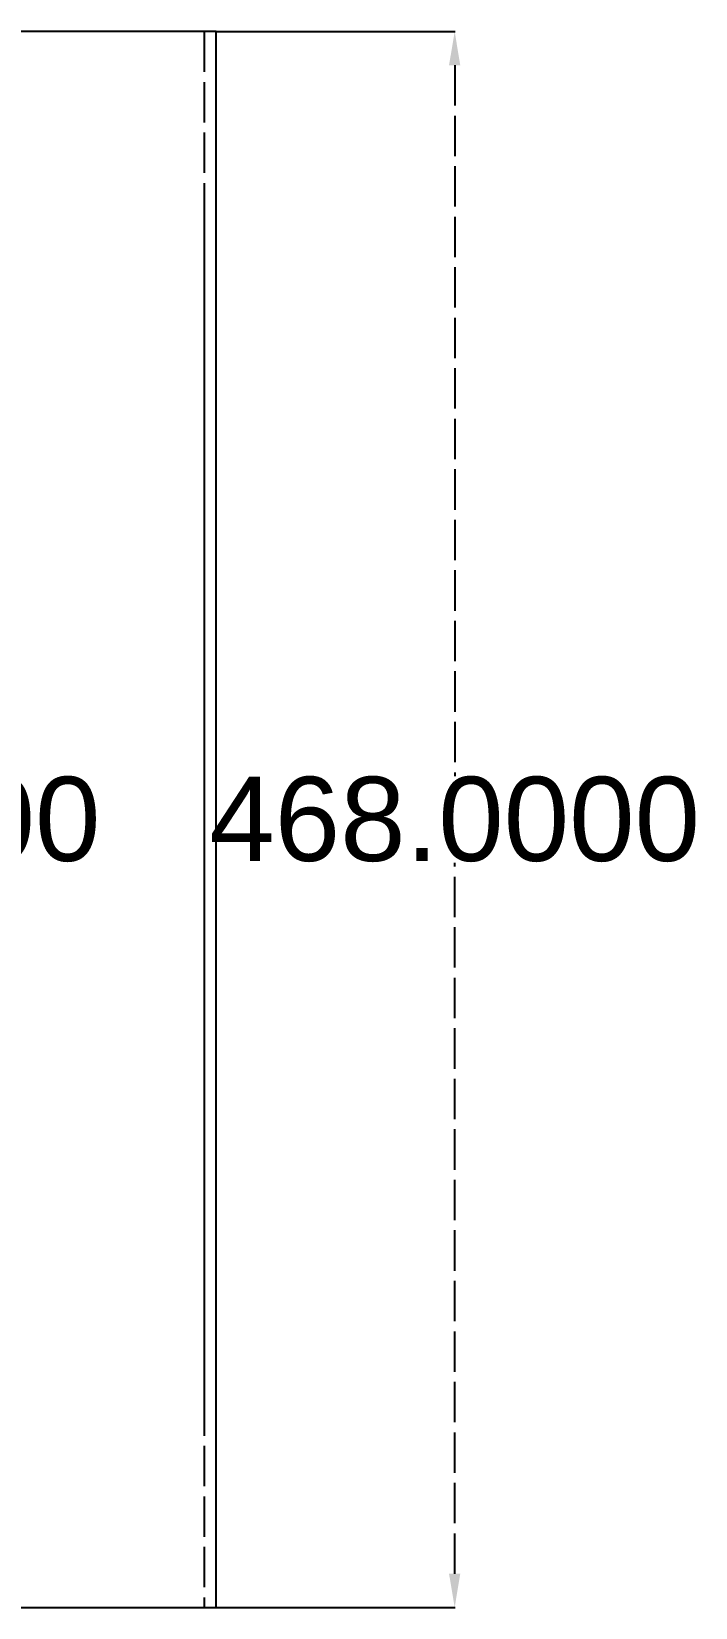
# Model space of a CAD drawing. Header units: inches. Extents: x 260 to 836, y 126 to 688.
# Drawn here: x 638.9 to 836, y 184.5 to 652.5 of the extents above; entities that cross this region are included whole.
import ezdxf

# ---------------------------------------------------------------- set-up
doc = ezdxf.new("R2010")
doc.units = ezdxf.units.IN
doc.header["$MEASUREMENT"] = 0
doc.linetypes.add('ACAD_ISO02W100', pattern=[15, 12, -3])
doc.styles.get("Standard").update_dxf_attribs({"font": 'arial.ttf'})
doc.dimstyles.new('Annotative', dxfattribs={"dimscale": 0, "dimtxt": 25, "dimasz": 10, "dimexe": 0.18, "dimexo": 0.0625, "dimgap": 0.09, "dimtad": 0, "dimtih": 1, "dimtoh": 1, "dimdec": 4, "dimzin": 0, "dimdsep": 46, "dimtxsty": 'Standard', "dimcen": 0.09, "dimclrd": 1, "dimclre": 1, "dimclrt": 1, "dimadec": 0, "dimazin": 0, "dimtfac": 1, "dimtdec": 4, "dimtofl": 0, "dimtmove": 0, "dimatfit": 3, "dimfxl": 1, "dimtfillclr": 1, "dimtolj": 1, "dimtzin": 0, "dimarcsym": 0})

# ---------------------------------------------------------------- blocks, each defined once
blk = doc.blocks.new('*D10')
at = {"color": 1, "lineweight": -2, "transparency": 16777216}
for p, q in [((693.78, 652.52), (764.7, 652.52)), ((693.78, 184.52), (764.7, 184.52))]:
    blk.add_line(p, q, dxfattribs=at)
at = {"color": 1, "linetype": 'ACAD_ISO02W100', "lineweight": -2, "transparency": 16777216}
for p, q in [((764.52, 642.52), (764.52, 431.37)), ((764.52, 194.52), (764.52, 405.66))]:
    blk.add_line(p, q, dxfattribs=at)
at = {"color": 1, "transparency": 16777216}
for points in [[(762.85, 642.52), (766.18, 642.52), (764.52, 652.52)], [(762.85, 194.52), (766.18, 194.52), (764.52, 184.52)]]:
    blk.add_solid(points, dxfattribs=at)
at = {"layer": 'Defpoints', "color": 0, "transparency": 16777216}
for p in [(693.72, 652.52), (693.72, 184.52), (764.52, 184.52)]:
    blk.add_point(p, dxfattribs=at)
at = {"color": 1, "transparency": 16777216, "insert": (764.52, 418.52), "char_height": 25, "attachment_point": 5}
blk.add_mtext('\\A1;468.0000', dxfattribs=at)
blk = doc.blocks.new('*D23')
at = {"color": 1, "lineweight": -2, "transparency": 16777216}
for p, q in [((500.28, 594.81), (586.76, 594.81)), ((500.28, 242.22), (586.76, 242.22))]:
    blk.add_line(p, q, dxfattribs=at)
at = {"color": 1, "linetype": 'ACAD_ISO02W100', "lineweight": -2, "transparency": 16777216}
for p, q in [((586.58, 584.81), (586.58, 431.38)), ((586.58, 252.22), (586.58, 405.65))]:
    blk.add_line(p, q, dxfattribs=at)
at = {"color": 1, "transparency": 16777216}
for points in [[(584.91, 584.81), (588.24, 584.81), (586.58, 594.81)], [(584.91, 252.22), (588.24, 252.22), (586.58, 242.22)]]:
    blk.add_solid(points, dxfattribs=at)
at = {"layer": 'Defpoints', "color": 0, "transparency": 16777216}
for p in [(500.22, 594.81), (500.22, 242.22), (586.58, 242.22)]:
    blk.add_point(p, dxfattribs=at)
at = {"color": 1, "transparency": 16777216, "insert": (586.58, 418.52), "char_height": 25, "attachment_point": 5}
blk.add_mtext('\\A1;352.5900', dxfattribs=at)

msp = doc.modelspace()

# ---------------------------------------------------------------- linework, layer by layer
for p, q in [((693.71754, 652.51769), (263.71754, 652.51769)), ((693.71754, 184.51769), (693.71754, 652.51769)), ((690.21754, 598.9936), (690.21754, 581.9536)), ((690.21754, 581.9536), (690.21754, 564.9136)), ((690.21754, 564.80114), (690.21754, 547.76114)), ((690.21754, 547.76114), (690.21754, 530.72114)), ((690.21754, 530.60868), (690.21754, 513.56868)), ((690.21754, 513.56868), (690.21754, 496.52868)), ((690.21754, 496.41622), (690.21754, 479.37622)), ((690.21754, 479.37622), (690.21754, 462.33622)), ((690.21754, 462.22376), (690.21754, 445.18376)), ((690.21754, 445.18376), (690.21754, 428.14376)), ((690.21754, 428.03131), (690.21754, 410.99131)), ((690.21754, 410.99131), (690.21754, 393.95131)), ((690.21754, 393.83885), (690.21754, 376.79885)), ((690.21754, 376.79885), (690.21754, 359.75885)), ((690.21754, 359.64639), (690.21754, 342.60639)), ((690.21754, 342.60639), (690.21754, 325.56639)), ((690.21754, 325.45393), (690.21754, 308.41393)), ((690.21754, 308.41393), (690.21754, 291.37393)), ((690.21754, 291.26147), (690.21754, 274.22147)), ((690.21754, 274.22147), (690.21754, 257.18147)), ((690.21754, 257.06902), (690.21754, 240.02902)), ((693.71754, 184.51769), (693.71754, 239.59769)), ((263.71754, 184.51769), (693.71754, 184.51769)), ((473.71754, 184.51769), (693.71754, 184.51769))]:
    msp.add_line(p, q)
at = {"linetype": 'ACAD_ISO02W100'}
msp.add_line((690.21754, 652.51769), (690.21754, 184.51769), dxfattribs=at)

# ---------------------------------------------------------------- dimensions: what is measured, and where the dimension line sits
for base, p1, p2, picture, middle in [((764.51695, 184.51769), (693.71754, 652.51769), (693.71754, 184.51769), '*D10', (764.51695, 418.51769)), ((586.57549, 242.22269), (500.21754, 594.81269), (500.21754, 242.22269), '*D23', (586.57549, 418.51769))]:
    dim = msp.add_linear_dim(base=base, p1=p1, p2=p2, angle=90, dimstyle='Annotative')
    dim.commit()
    dim.dimension.update_dxf_attribs({"geometry": picture, "text_midpoint": middle})

doc.saveas('drawing.dxf')
